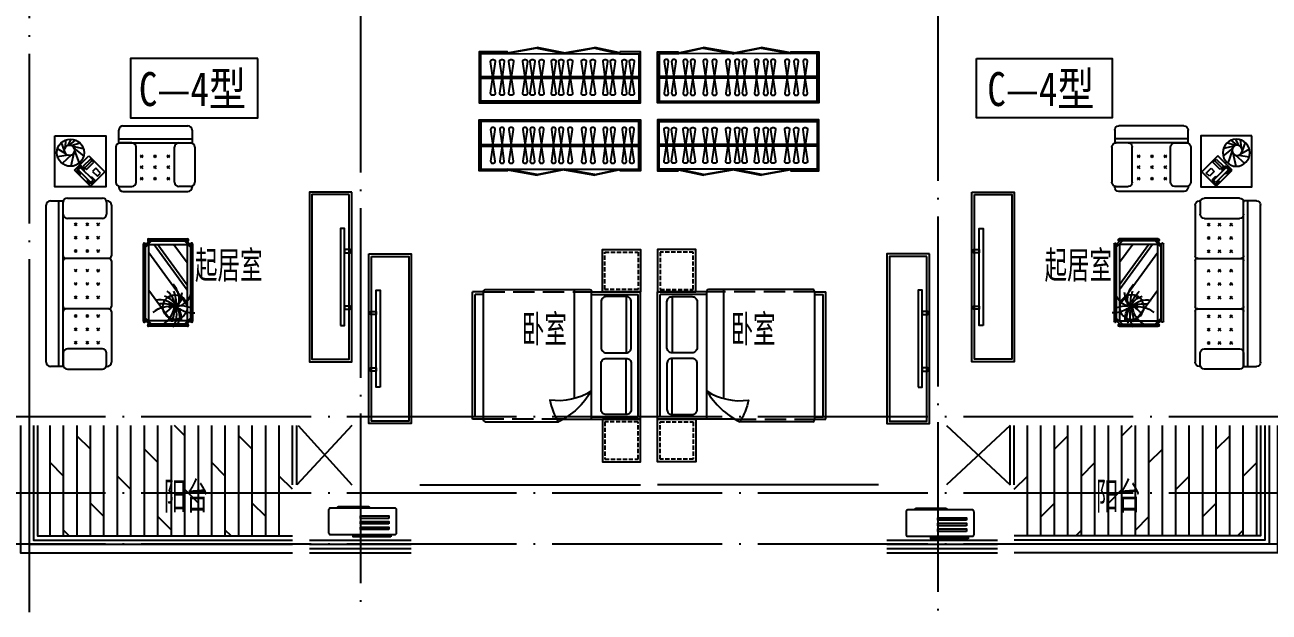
# Model space of a CAD drawing. Extents: x 921942 to 1159542, y -958603 to -790785.
# Drawn here: x 1003142 to 1017792, y -948837 to -941918 of the extents above; entities that cross this region are included whole.
import ezdxf

# ---------------------------------------------------------------- set-up
doc = ezdxf.new("R2010")
doc.units = 0
doc.header["$LTSCALE"] = 1000
doc.header["$MEASUREMENT"] = 0
doc.linetypes.add('DASH', pattern=[0.35, 0.25, -0.1])
doc.linetypes.add('DOTE', pattern=[2.42, 2, -0.2, 0.02, -0.2])
for name, color, linetype in [('BALCONY', 6, 'CONTINUOUS'), ('DOTE', 1, 'DOTE'), ('PUB_TEXT', 7, 'CONTINUOUS'), ('TT', 7, 'CONTINUOUS'), ('厨卫', 8, 'CONTINUOUS'), ('家具', 8, 'CONTINUOUS'), ('平面填充', 250, 'CONTINUOUS'), ('看线', 2, 'CONTINUOUS'), ('空调', 8, 'CONTINUOUS')]:
    doc.layers.add(name, color=color, linetype=linetype)
doc.styles.add('DIM_FONT', font='SIMPLEX', dxfattribs={"width": 0.7, "bigfont": 'GBCBIG'})
doc.styles.get("Standard").update_dxf_attribs({"font": 'GBENOR', "bigfont": 'GBCBIG'})
doc.styles.add('黑体', font='SIMHEI.TTF', dxfattribs={"width": 0.8})

# ---------------------------------------------------------------- blocks, each defined once
blk = doc.blocks.new('asfdfgfhfg')
at = {"layer": '家具'}
for p, q in [((-4, 1795), (759, 1795)), ((-54, 1595), (-54, 1745)), ((-54, 1645), (809, 1645)), ((809, 1745), (809, 1592)), ((-87, 1545), (-87, 1134)), ((-54, 1595), (809, 1595)), ((102, 1595), (-37, 1595)), ((152, 1134), (152, 1545)), ((602, 1134), (602, 1545)), ((652, 1595), (792, 1595)), ((842, 1545), (842, 1134)), ((-575, 1274), (-405, 1443)), ((-504, 1326), (-551, 1278)), ((-462, 1283), (-504, 1326)), ((-452, 1283), (-499, 1330)), ((-386, 1406), (-471, 1321)), ((-471, 1321), (-433, 1283)), ((-452, 1302), (-367, 1387)), ((-433, 1283), (-348, 1368)), ((-405, 1443), (-216, 1255)), ((-348, 1368), (-386, 1406)), ((198, 1453), (229, 1423)), ((229, 1453), (198, 1423)), ((198, 1326), (229, 1296)), ((229, 1326), (198, 1296)), ((356, 1453), (386, 1423)), ((386, 1453), (356, 1423)), ((356, 1326), (386, 1296)), ((386, 1326), (356, 1296)), ((514, 1453), (544, 1423)), ((544, 1453), (514, 1423)), ((514, 1326), (544, 1296)), ((544, 1326), (514, 1296)), ((-386, 1085), (-575, 1274)), ((-556, 1274), (-509, 1227)), ((-551, 1278), (-509, 1236)), ((-532, 1278), (-504, 1307)), ((-532, 1278), (-381, 1128)), ((-509, 1236), (-499, 1245)), ((-509, 1227), (-495, 1241)), ((-353, 1156), (-504, 1307)), ((-471, 1274), (-462, 1283)), ((-466, 1269), (-452, 1283)), ((-216, 1255), (-386, 1085)), ((-386, 1189), (-377, 1198)), ((-377, 1198), (-334, 1156)), ((-325, 1297), (-363, 1260)), ((-363, 1260), (-306, 1203)), ((-268, 1241), (-325, 1297)), ((-306, 1203), (-268, 1241)), ((198, 1189), (229, 1159)), ((229, 1189), (198, 1159)), ((386, 1189), (356, 1159)), ((356, 1189), (386, 1159)), ((514, 1189), (544, 1159)), ((544, 1189), (514, 1159)), ((-424, 1151), (-414, 1161)), ((-381, 1109), (-424, 1151)), ((-334, 1156), (-381, 1109)), ((-381, 1128), (-353, 1156)), ((-54, 1084), (-54, 1075)), ((-37, 1084), (102, 1084)), ((792, 1084), (652, 1084)), ((809, 1084), (809, 1075)), ((-859, 912), (-706, 912)), ((-759, -1038), (-759, 912)), ((-709, -1038), (-709, 912)), ((-709, 755), (-709, 896)), ((-659, 946), (-247, 946)), ((-197, 912), (-189, 912)), ((-197, 896), (-197, 755)), ((-4, 1025), (759, 1025)), ((-909, -988), (-909, 862)), ((-139, 862), (-139, 264)), ((-247, 705), (-659, 705)), ((-546, 651), (-576, 620)), ((-546, 620), (-576, 651)), ((-409, 651), (-439, 620)), ((-409, 620), (-439, 651)), ((-282, 651), (-312, 620)), ((-282, 620), (-312, 651)), ((-546, 463), (-576, 493)), ((-546, 493), (-576, 463)), ((-409, 493), (-439, 463)), ((-409, 463), (-439, 493)), ((-282, 493), (-312, 463)), ((-282, 463), (-312, 493)), ((261, 368), (333, 440)), ((261, 396), (305, 440)), ((287, 455), (287, 450)), ((297, 465), (756, 465)), ((297, 440), (756, 440)), ((791, 368), (719, 440)), ((791, 396), (747, 440)), ((766, 455), (766, 450)), ((-546, 335), (-576, 305)), ((-546, 305), (-576, 335)), ((-409, 335), (-439, 305)), ((-409, 305), (-439, 335)), ((-282, 335), (-312, 305)), ((-282, 305), (-312, 335)), ((236, -505), (236, 404)), ((246, 414), (251, 414)), ((261, -505), (261, 404)), ((301, 305), (751, -315)), ((364, 400), (751, -134)), ((407, 400), (751, -75)), ((595, 400), (751, 185)), ((791, 404), (791, -505)), ((806, 414), (801, 414)), ((816, 404), (816, -505)), ((-169, 235), (-679, 235)), ((-139, 206), (-139, -332)), ((-546, 75), (-576, 105)), ((-546, 105), (-576, 75)), ((-409, 75), (-439, 105)), ((-409, 105), (-439, 75)), ((-282, 75), (-312, 105)), ((-282, 105), (-312, 75)), ((-546, -52), (-576, -82)), ((-546, -82), (-576, -52)), ((-409, -82), (-439, -52)), ((-409, -52), (-439, -82)), ((-282, -82), (-312, -52)), ((-282, -52), (-312, -82)), ((301, -138), (565, -500)), ((-546, -240), (-576, -210)), ((-546, -210), (-576, -240)), ((-409, -240), (-439, -210)), ((-409, -210), (-439, -240)), ((-282, -240), (-312, -210)), ((-282, -210), (-312, -240)), ((-169, -361), (-679, -361)), ((-546, -431), (-576, -461)), ((-546, -461), (-576, -431)), ((-409, -431), (-439, -461)), ((-409, -461), (-439, -431)), ((-282, -431), (-312, -461)), ((-282, -461), (-312, -431)), ((-139, -390), (-139, -988)), ((246, -515), (251, -515)), ((261, -468), (333, -540)), ((261, -496), (305, -540)), ((287, -555), (287, -550)), ((756, -540), (297, -540)), ((756, -565), (297, -565)), ((791, -468), (719, -540)), ((791, -496), (747, -540)), ((766, -555), (766, -550)), ((806, -515), (801, -515)), ((-546, -619), (-576, -588)), ((-546, -588), (-576, -619)), ((-409, -588), (-439, -619)), ((-409, -619), (-439, -588)), ((-282, -588), (-312, -619)), ((-282, -619), (-312, -588)), ((-247, -831), (-659, -831)), ((-546, -746), (-576, -776)), ((-546, -776), (-576, -746)), ((-409, -746), (-439, -776)), ((-409, -776), (-439, -746)), ((-282, -746), (-312, -776)), ((-282, -776), (-312, -746)), ((-709, -881), (-709, -1021)), ((-197, -1021), (-197, -881)), ((-709, -1038), (-859, -1038)), ((-659, -1071), (-247, -1071)), ((-197, -1038), (-189, -1038))]:
    blk.add_line(p, q, dxfattribs=at)
at = {"layer": '家具', "color": 6}
for p, q in [((-683, 1543), (-673, 1632)), ((-651, 1566), (-616, 1640)), ((-632, 1568), (-564, 1629)), ((-677, 1466), (-777, 1525)), ((-694, 1502), (-729, 1600)), ((-583, 1478), (-618, 1320)), ((-611, 1564), (-511, 1595)), ((-598, 1556), (-471, 1530)), ((-581, 1533), (-467, 1445)), ((-575, 1501), (-521, 1357)), ((-649, 1450), (-776, 1433)), ((-609, 1454), (-722, 1355))]:
    blk.add_line(p, q, dxfattribs=at)
at = {"layer": '家具'}
for points in [[(-805, 1679), (-205, 1679), (-205, 1079), (-805, 1079)], [(301, 400), (751, 400), (751, -500), (301, -500)]]:
    blk.add_lwpolyline(points, close=True, dxfattribs=at)
at = {"layer": '家具', "color": 3, "const_width": 12}
for points in [[(484, -251, 1), (484, -263, 1)], [(540, -295, 1), (540, -307, 1)], [(547, -221, 1), (547, -233, 1)], [(643, -155, 1), (643, -167, 1)], [(649, -284, 1), (649, -296, 1)], [(672, -257, 1), (672, -269, 1)], [(415, -356, 1), (415, -368, 1)], [(540, -336, 1), (540, -348, 1)], [(597, -328, 1), (597, -340, 1)], [(606, -309, 1), (606, -321, 1)], [(610, -339, 1), (610, -351, 1)], [(616, -325, 1), (616, -337, 1)], [(629, -320, 1), (629, -332, 1)], [(686, -441, 1), (686, -453, 1)], [(550, -449, 1), (550, -461, 1)], [(613, -518, 1), (613, -530, 1)]]:
    blk.add_lwpolyline(points, format="xyb", close=True, dxfattribs=at)
at = {"layer": '家具', "color": 6}
for centre, radius in [((-623, 1480), 160), ((-634, 1508), 60)]:
    blk.add_circle(centre, radius, dxfattribs=at)
at = {"layer": '家具'}
blk.add_circle((609, -339), 144, dxfattribs=at)
for centre, radius, start, end in [((-4, 1745), 50, 90, 180), ((759, 1745), 50, 0, 90), ((-37, 1545), 50, 90, 180), ((102, 1545), 50, 0, 90), ((652, 1545), 50, 90, 180), ((792, 1545), 50, 0, 90), ((-37, 1134), 50, 180, 270), ((-4, 1075), 50, 180, 270), ((102, 1134), 50, 270, 0), ((652, 1134), 50, 180, 270), ((759, 1075), 50, 270, 0), ((792, 1134), 50, 270, 0), ((-859, 862), 50, 90, 180), ((-659, 896), 50, 90, 180), ((-247, 896), 50, 0, 90), ((-189, 862), 50, 0, 90), ((-659, 755), 50, 180, 270), ((-247, 755), 50, 270, 0), ((297, 455), 10, 90, 180), ((297, 450), 10, 180, 270), ((756, 455), 10, 0, 90), ((756, 450), 10, 270, 0), ((246, 404), 10, 90, 180), ((251, 404), 10, 0, 90), ((801, 404), 10, 90, 180), ((806, 404), 10, 0, 90), ((-679, 265), 30, 180, 270), ((-679, 205), 30, 90, 180), ((-169, 265), 30, 270, 0), ((-169, 205), 30, 0, 90), ((-679, -331), 30, 180, 270), ((-679, -391), 30, 90, 180), ((-169, -331), 30, 270, 0), ((-169, -391), 30, 0, 90), ((246, -505), 10, 180, 270), ((251, -505), 10, 270, 0), ((297, -550), 10, 90, 180), ((297, -555), 10, 180, 270), ((756, -550), 10, 0, 90), ((756, -555), 10, 270, 0), ((801, -505), 10, 180, 270), ((806, -505), 10, 270, 0), ((-659, -881), 50, 90, 180), ((-247, -881), 50, 0, 90), ((-859, -988), 50, 180, 270), ((-659, -1021), 50, 180, 270), ((-247, -1021), 50, 270, 0), ((-189, -988), 50, 270, 0)]:
    blk.add_arc(centre, radius, start, end, dxfattribs=at)
at = {"layer": '家具', "color": 3}
for centre, radius, start, end in [((366, -260), 293, 348.5516, 40.9815), ((424, -513), 260, 44.4861, 99.3762), ((439, -395), 190, 24.0956, 76.2953), ((329, -375), 291, 13.0452, 49.7766), ((121, -311), 502, 358.3286, 18.729), ((565, -207), 126, 298.8901, 348.4579), ((435, -141), 259, 318.7581, 353.8624), ((606, -140), 193, 276.9904, 348.0284), ((550, -656), 325, 81.2496, 128.2333), ((461, -645), 346, 65.0888, 95.9637), ((315, -300), 287, 301.315, 352.1378), ((-633, 982), 1790, 309.0488, 312.6799), ((-32, -299), 642, 340.5249, 357.8244), ((395, -436), 234, 323.3231, 25.7633), ((1027, 363), 810, 238.9873, 250.361), ((496, -453), 169, 332.9909, 45.9102), ((453, -480), 233, 355.8741, 36.9558), ((648, -813), 490, 73.8561, 89.1105), ((816, -188), 219, 252.9456, 276.4814)]:
    blk.add_arc(centre, radius, start, end, dxfattribs=at)
at = {"layer": '家具', "style": 'DIM_FONT', "width": 0.8, "flags": 9}
for tag, p, rotation in [('YSIZE', (377, 1795), 180), ('XSIZE', (377, 1795), 180), ('YSIZE', (-909, -63), 270), ('XSIZE', (-909, -63), 270)]:
    blk.add_attdef(tag, p, '', height=0.5, rotation=rotation, dxfattribs=at)
blk = doc.blocks.new('A$C2FB07499')
at = {"layer": '家具', "ltscale": 0.5}
blk.add_lwpolyline([(500, 0), (0, 0), (0, 2000), (500, 2000)], close=True, dxfattribs=at)
at = {"layer": '家具', "color": 251, "ltscale": 40}
for points in [[(470, 30), (30, 30), (30, 1970), (470, 1970)], [(368, 1572), (415, 1572), (415, 428), (368, 428)], [(415, 1381), (480, 1381), (480, 1343), (415, 1343)], [(415, 717), (480, 717), (480, 679), (415, 679)]]:
    blk.add_lwpolyline(points, close=True, dxfattribs=at)
blk = doc.blocks.new('dgfgf')
at = {"layer": '家具'}
blk.add_lwpolyline([(7597, -62676), (7147, -62676), (7147, -63176), (7597, -63176), (7597, -62676), (7517, -62676)], dxfattribs=at)
at = {"layer": '家具', "color": 251, "linetype": 'DASH', "ltscale": 0.2}
blk.add_lwpolyline([(7567, -62706), (7177, -62706), (7177, -63146), (7567, -63146)], close=True, dxfattribs=at)
blk = doc.blocks.new('A$C72813290')
at = {"layer": '家具'}
for p, q in [((579, 2000), (0, 2000)), ((0, 500), (0, 2000)), ((30, 530), (30, 1970)), ((579, 1970), (30, 1970)), ((170, 1945), (170, 1283)), ((579, 500), (579, 2010)), ((1830, 2030), (599, 2030)), ((779, 753), (779, 2030)), ((1850, 500), (1850, 2000)), ((1850, 2000), (1980, 2000)), ((1850, 1970), (1950, 1970)), ((1950, 530), (1950, 1970)), ((1980, 500), (1980, 2000)), ((170, 555), (170, 1217)), ((912, 500), (0, 500)), ((579, 530), (30, 530)), ((1830, 470), (967, 470)), ((1850, 530), (1950, 530)), ((1850, 500), (1980, 500))]:
    blk.add_line(p, q, dxfattribs=at)
at = {"layer": '家具', "linetype": 'DASH'}
for p, q in [((1850, 2000), (579, 2000)), ((912, 500), (1850, 500))]:
    blk.add_line(p, q, dxfattribs=at)
at = {"layer": '家具'}
for points in [[(170, 1945), (405, 1945, -0.414214), (465, 1885), (465, 1343, -0.414214), (405, 1283), (170, 1283, -0.414214), (110, 1343), (110, 1885, -0.414214)], [(170, 555), (405, 555, 0.414214), (465, 615), (465, 1157, 0.414214), (405, 1217), (170, 1217, 0.414214), (110, 1157), (110, 615, 0.414214)]]:
    blk.add_lwpolyline(points, format="xyb", close=True, dxfattribs=at)
blk.add_lwpolyline([(579, 833, 0.180302), (1071, 725, -0.088637), (967, 470, 28871.271551)], format="xyb", dxfattribs=at)
for centre, radius, start, end in [((599, 2010), 20, 90, 180), ((1819, 2001), 30.7, 357.6884, 69.6917), ((1392, 1313), 944, 210.6075, 243.2773), ((1819, 499), 30.7, 290.3566, 2.3152)]:
    blk.add_arc(centre, radius, start, end, dxfattribs=at)
blk.add_blockref('dgfgf', (-7147, 65176), dxfattribs=at)
at = {"layer": '家具', "xscale": -1, "rotation": 180}
blk.add_blockref('dgfgf', (-7147, -62676), dxfattribs=at)
blk = doc.blocks.new('空调机')
at = {"layer": '空调', "color": 8}
for p, q in [((2416486, -275315), (2416486, -275325)), ((2416849, -275305), (2416496, -275305)), ((2416859, -275325), (2416859, -275315))]:
    blk.add_line(p, q, dxfattribs=at)
blk.add_lwpolyline([(2416186, -275325), (2416946, -275325, -0.414214), (2416966, -275345), (2416966, -275615, -0.414214), (2416946, -275635), (2416186, -275635, -0.414214), (2416166, -275615), (2416166, -275345, -0.414214)], format="xyb", close=True, dxfattribs=at)
for points in [[(2416256, -275445), (2416592, -275445), (2416592, -275416), (2416256, -275416)], [(2416256, -275511), (2416592, -275511), (2416592, -275482), (2416256, -275482)], [(2416256, -275577), (2416592, -275577), (2416592, -275548), (2416256, -275548)], [(2416235, -275664), (2416675, -275664), (2416675, -275649), (2416235, -275649)]]:
    blk.add_lwpolyline(points, close=True, dxfattribs=at)
for centre, start, end in [((2416496, -275315), 90, 180), ((2416849, -275315), 0, 90)]:
    blk.add_arc(centre, 10, start, end, dxfattribs=at)

msp = doc.modelspace()

# ---------------------------------------------------------------- hatches: boundary and pattern name
at = {"layer": '平面填充'}
h = msp.add_hatch(dxfattribs=at)
h.set_pattern_fill('DOLMIT', color=256, scale=200, angle=90, style=0)
h.set_pattern_definition([(90, (347965.86, -427492.38), (-158.748412, 1e-14), []), (135, (347965.86, -427492.38), (-317.4966, -317.4966), [224.50425, -449.008])])
h.paths.add_polyline_path([(1006292, -947337), (1006292, -946637), (1003292, -946637), (1003292, -947337)])
h.paths.add_polyline_path([(1006292, -947937), (1006292, -947337), (1003292, -947337), (1003292, -947937)])
h = msp.add_hatch(dxfattribs=at)
h.set_pattern_fill('DOLMIT', color=256, scale=200, angle=90, style=0)
h.set_pattern_definition([(90, (1673117.95, -427492.38), (158.748412, 3e-10), []), (45, (1673117.95, -427492.38), (317.4966, -317.4966), [224.50425, -449.008])])
h.paths.add_polyline_path([(1014792, -947337), (1014792, -947937), (1017792, -947937), (1017792, -947337)])
h.paths.add_polyline_path([(1014792, -946637), (1014792, -947337), (1017792, -947337), (1017792, -946637)])

# ---------------------------------------------------------------- linework, layer by layer
at = {"layer": 'BALCONY', "color": 8}
for p, q in [((1006492, -947987), (1007692, -947987)), ((1013292, -947987), (1014592, -947987)), ((1006492, -948137), (1007692, -948137)), ((1013292, -948137), (1014592, -948137))]:
    msp.add_line(p, q, dxfattribs=at)
at = {"layer": 'BALCONY'}
for p, q in [((1006492, -948037), (1007692, -948037)), ((1006492, -948087), (1007692, -948087)), ((1013292, -948037), (1014592, -948037)), ((1013292, -948087), (1014592, -948087))]:
    msp.add_line(p, q, dxfattribs=at)
at = {"layer": 'BALCONY', "color": 8}
for points in [[(1003092, -946637), (1003092, -948137), (1006292, -948137)], [(1003292, -946637), (1003292, -947937), (1006292, -947937)], [(1017692, -946637), (1017692, -947937), (1014792, -947937)], [(1017892, -946637), (1017892, -948137), (1014792, -948137)]]:
    msp.add_lwpolyline(points, dxfattribs=at)
at = {"layer": 'BALCONY'}
for points in [[(1003192, -946637), (1003192, -948037), (1006292, -948037)], [(1003242, -946637), (1003242, -947987), (1006292, -947987)], [(1017742, -946637), (1017742, -947987), (1014792, -947987)], [(1017792, -946637), (1017792, -948037), (1014792, -948037)]]:
    msp.add_lwpolyline(points, dxfattribs=at)
at = {"layer": 'DOTE', "linetype": 'DOTE'}
for p, q in [((1003192, -927737), (1003192, -948837)), ((1007092, -939237), (1007092, -948837)), ((1013892, -939337), (1013892, -948837)), ((1028292, -946537), (991392, -946537)), ((1028292, -947437), (991392, -947437)), ((1028292, -948037), (991392, -948037))]:
    msp.add_line(p, q, dxfattribs=at)
at = {"layer": 'PUB_TEXT'}
for points in [[(1005885, -942312), (1004385, -942312), (1004385, -943012), (1005885, -943012)], [(1014345, -942312), (1015945, -942312), (1015945, -943012), (1014345, -943012)]]:
    msp.add_lwpolyline(points, close=True, dxfattribs=at)
at = {"layer": '家具'}
for p, q in [((1010147, -942257), (1010147, -942237)), ((1010837, -942257), (1010837, -942237)), ((1010147, -943617), (1010147, -943637)), ((1010837, -943617), (1010837, -943637)), ((1006292, -947337), (1006292, -946637)), ((1006342, -947337), (1006342, -946637)), ((1006992, -946637), (1006342, -947337)), ((1006360, -946637), (1006992, -947337)), ((1014742, -946637), (1013992, -947337)), ((1013992, -946637), (1014742, -947337)), ((1014742, -947337), (1014742, -946637)), ((1014792, -947337), (1014792, -946637))]:
    msp.add_line(p, q, dxfattribs=at)
at = {"layer": '家具', "color": 8}
for p, q in [((1008512, -942526), (1010372, -942527)), ((1008512, -942546), (1010372, -942547)), ((1012472, -942526), (1010612, -942527)), ((1012472, -942546), (1010612, -942547)), ((1008512, -943327), (1010372, -943327)), ((1008512, -943347), (1010372, -943347)), ((1012472, -943327), (1010612, -943327)), ((1012472, -943347), (1010612, -943347))]:
    msp.add_line(p, q, dxfattribs=at)
at = {"layer": '家具'}
for points in [[(1008823, -942256), (1008823, -942236), (1008492, -942236), (1008492, -942836), (1010392, -942837), (1010392, -942237), (1010147, -942237)], [(1008824, -942256), (1010147, -942257), (1010372, -942257), (1010372, -942817), (1008512, -942816), (1008512, -942256), (1008824, -942256)], [(1012161, -942256), (1012161, -942236), (1012492, -942236), (1012492, -942836), (1010592, -942837), (1010592, -942237), (1010837, -942237)], [(1012160, -942256), (1010837, -942257), (1010612, -942257), (1010612, -942817), (1012472, -942816), (1012472, -942256), (1012160, -942256)], [(1008823, -943617), (1008823, -943637), (1008492, -943637), (1008492, -943037), (1010392, -943037), (1010392, -943637), (1010147, -943637)], [(1008824, -943617), (1010147, -943617), (1010372, -943617), (1010372, -943057), (1008512, -943057), (1008512, -943617), (1008824, -943617)], [(1012161, -943617), (1012161, -943637), (1012492, -943637), (1012492, -943037), (1010592, -943037), (1010592, -943637), (1010837, -943637)], [(1012160, -943617), (1010837, -943617), (1010612, -943617), (1010612, -943057), (1012472, -943057), (1012472, -943617), (1012160, -943617)]]:
    msp.add_lwpolyline(points, dxfattribs=at)
for points in [[(1008825, -942247), (1009172, -942183), (1009174, -942193), (1008826, -942256)], [(1009489, -942247), (1009172, -942183), (1009170, -942193), (1009487, -942256)], [(1009491, -942247), (1009853, -942184), (1009854, -942193), (1009492, -942257)], [(1010147, -942247), (1009853, -942184), (1009851, -942193), (1010145, -942257)], [(1010837, -942247), (1011131, -942184), (1011133, -942193), (1010839, -942257)], [(1011493, -942247), (1011131, -942184), (1011129, -942193), (1011491, -942257)], [(1011495, -942247), (1011812, -942183), (1011814, -942193), (1011497, -942256)], [(1012159, -942247), (1011812, -942183), (1011810, -942193), (1012157, -942256)], [(1008825, -943627), (1009172, -943690), (1009174, -943680), (1008826, -943617)], [(1009489, -943627), (1009172, -943690), (1009170, -943680), (1009487, -943617)], [(1009491, -943627), (1009853, -943690), (1009854, -943680), (1009492, -943617)], [(1010147, -943627), (1009853, -943690), (1009851, -943680), (1010145, -943617)], [(1010837, -943627), (1011131, -943690), (1011133, -943680), (1010839, -943617)], [(1011493, -943627), (1011131, -943690), (1011129, -943680), (1011491, -943617)], [(1011495, -943627), (1011812, -943690), (1011814, -943680), (1011497, -943617)], [(1012159, -943627), (1011812, -943690), (1011810, -943680), (1012157, -943617)]]:
    msp.add_lwpolyline(points, close=True, dxfattribs=at)
at = {"layer": '家具', "color": 8}
for points in [[(1008626, -942723), (1008653, -942536), (1008626, -942349, -0.459921), (1008646, -942326), (1008661, -942326, -0.459921), (1008680, -942349), (1008653, -942536), (1008680, -942723, -0.459921), (1008661, -942746), (1008646, -942746, -0.459921)], [(1008733, -942723), (1008760, -942536), (1008733, -942349, -0.459921), (1008753, -942326), (1008767, -942326, -0.459921), (1008787, -942349), (1008760, -942536), (1008787, -942723, -0.459921), (1008767, -942746), (1008753, -942746, -0.459921)], [(1008840, -942723), (1008867, -942536), (1008840, -942349, -0.459921), (1008860, -942326), (1008874, -942326, -0.459921), (1008894, -942349), (1008867, -942536), (1008894, -942723, -0.459921), (1008874, -942746), (1008860, -942746, -0.459921)], [(1009004, -942723), (1009031, -942536), (1009004, -942349, -0.459921), (1009023, -942326), (1009038, -942326, -0.459921), (1009058, -942349), (1009031, -942536), (1009058, -942723, -0.459921), (1009038, -942746), (1009023, -942746, -0.459921)], [(1009092, -942723), (1009119, -942536), (1009092, -942349, -0.459921), (1009112, -942326), (1009126, -942326, -0.459921), (1009146, -942349), (1009119, -942536), (1009146, -942723, -0.459921), (1009126, -942746), (1009112, -942746, -0.459921)], [(1009199, -942723), (1009226, -942536), (1009199, -942349, -0.459921), (1009219, -942326), (1009233, -942326, -0.459921), (1009253, -942349), (1009226, -942536), (1009253, -942723, -0.459921), (1009233, -942746), (1009219, -942746, -0.459921)], [(1009341, -942723), (1009367, -942536), (1009341, -942349, -0.459921), (1009360, -942326), (1009375, -942326, -0.459921), (1009394, -942349), (1009367, -942536), (1009394, -942723, -0.459921), (1009375, -942746), (1009360, -942746, -0.459921)], [(1009429, -942723), (1009456, -942536), (1009429, -942349, -0.459921), (1009449, -942326), (1009463, -942326, -0.459921), (1009483, -942349), (1009456, -942536), (1009483, -942723, -0.459921), (1009463, -942746), (1009449, -942746, -0.459921)], [(1009536, -942723), (1009563, -942536), (1009536, -942349, -0.459921), (1009555, -942326), (1009570, -942326, -0.459921), (1009590, -942349), (1009563, -942536), (1009590, -942723, -0.459921), (1009570, -942746), (1009555, -942746, -0.459921)], [(1009696, -942723), (1009723, -942536), (1009696, -942349, -0.459921), (1009716, -942326), (1009730, -942326, -0.459921), (1009750, -942349), (1009723, -942536), (1009750, -942723, -0.459921), (1009730, -942746), (1009716, -942746, -0.459921)], [(1009802, -942723), (1009829, -942536), (1009802, -942349, -0.459921), (1009822, -942326), (1009837, -942326, -0.459921), (1009856, -942349), (1009829, -942536), (1009856, -942723, -0.459921), (1009837, -942746), (1009822, -942746, -0.459921)], [(1009949, -942723), (1009976, -942536), (1009949, -942349, -0.459921), (1009969, -942326), (1009984, -942326, -0.459921), (1010003, -942349), (1009976, -942536), (1010003, -942723, -0.459921), (1009984, -942746), (1009969, -942746, -0.459921)], [(1010038, -942723), (1010065, -942536), (1010038, -942349, -0.459921), (1010058, -942326), (1010072, -942326, -0.459921), (1010092, -942349), (1010065, -942536), (1010092, -942723, -0.459921), (1010072, -942746), (1010058, -942746, -0.459921)], [(1010173, -942723), (1010200, -942536), (1010173, -942349, -0.459921), (1010193, -942326), (1010207, -942326, -0.459921), (1010227, -942349), (1010200, -942536), (1010227, -942723, -0.459921), (1010207, -942746), (1010193, -942746, -0.459921)], [(1010262, -942723), (1010288, -942536), (1010262, -942349, -0.459921), (1010281, -942326), (1010296, -942326, -0.459921), (1010315, -942349), (1010288, -942536), (1010315, -942723, -0.459921), (1010296, -942746), (1010281, -942746, -0.459921)], [(1010722, -942723), (1010695, -942536), (1010722, -942349, 0.459921), (1010703, -942326), (1010688, -942326, 0.459921), (1010668, -942349), (1010695, -942536), (1010668, -942723, 0.459921), (1010688, -942746), (1010703, -942746, 0.459921)], [(1010811, -942723), (1010784, -942536), (1010811, -942349, 0.459921), (1010791, -942326), (1010777, -942326, 0.459921), (1010757, -942349), (1010784, -942536), (1010757, -942723, 0.459921), (1010777, -942746), (1010791, -942746, 0.459921)], [(1010946, -942723), (1010919, -942536), (1010946, -942349, 0.459921), (1010926, -942326), (1010912, -942326, 0.459921), (1010892, -942349), (1010919, -942536), (1010892, -942723, 0.459921), (1010912, -942746), (1010926, -942746, 0.459921)], [(1011034, -942723), (1011007, -942536), (1011034, -942349, 0.459921), (1011015, -942326), (1011000, -942326, 0.459921), (1010980, -942349), (1011007, -942536), (1010980, -942723, 0.459921), (1011000, -942746), (1011015, -942746, 0.459921)], [(1011181, -942723), (1011154, -942536), (1011181, -942349, 0.459921), (1011162, -942326), (1011147, -942326, 0.459921), (1011127, -942349), (1011154, -942536), (1011127, -942723, 0.459921), (1011147, -942746), (1011162, -942746, 0.459921)], [(1011288, -942723), (1011261, -942536), (1011288, -942349, 0.459921), (1011268, -942326), (1011254, -942326, 0.459921), (1011234, -942349), (1011261, -942536), (1011234, -942723, 0.459921), (1011254, -942746), (1011268, -942746, 0.459921)], [(1011448, -942723), (1011421, -942536), (1011448, -942349, 0.459921), (1011428, -942326), (1011414, -942326, 0.459921), (1011394, -942349), (1011421, -942536), (1011394, -942723, 0.459921), (1011414, -942746), (1011428, -942746, 0.459921)], [(1011555, -942723), (1011528, -942536), (1011555, -942349, 0.459921), (1011535, -942326), (1011521, -942326, 0.459921), (1011501, -942349), (1011528, -942536), (1011501, -942723, 0.459921), (1011521, -942746), (1011535, -942746, 0.459921)], [(1011643, -942723), (1011616, -942536), (1011643, -942349, 0.459921), (1011623, -942326), (1011609, -942326, 0.459921), (1011589, -942349), (1011616, -942536), (1011589, -942723, 0.459921), (1011609, -942746), (1011623, -942746, 0.459921)], [(1011785, -942723), (1011758, -942536), (1011785, -942349, 0.459921), (1011765, -942326), (1011751, -942326, 0.459921), (1011731, -942349), (1011758, -942536), (1011731, -942723, 0.459921), (1011751, -942746), (1011765, -942746, 0.459921)], [(1011892, -942723), (1011865, -942536), (1011892, -942349, 0.459921), (1011872, -942326), (1011858, -942326, 0.459921), (1011838, -942349), (1011865, -942536), (1011838, -942723, 0.459921), (1011858, -942746), (1011872, -942746, 0.459921)], [(1011980, -942723), (1011953, -942536), (1011980, -942349, 0.459921), (1011960, -942326), (1011946, -942326, 0.459921), (1011926, -942349), (1011953, -942536), (1011926, -942723, 0.459921), (1011946, -942746), (1011960, -942746, 0.459921)], [(1012144, -942723), (1012117, -942536), (1012144, -942349, 0.459921), (1012124, -942326), (1012110, -942326, 0.459921), (1012090, -942349), (1012117, -942536), (1012090, -942723, 0.459921), (1012110, -942746), (1012124, -942746, 0.459921)], [(1012251, -942723), (1012224, -942536), (1012251, -942349, 0.459921), (1012231, -942326), (1012217, -942326, 0.459921), (1012197, -942349), (1012224, -942536), (1012197, -942723, 0.459921), (1012217, -942746), (1012231, -942746, 0.459921)], [(1012357, -942723), (1012330, -942536), (1012357, -942349, 0.459921), (1012338, -942326), (1012323, -942326, 0.459921), (1012304, -942349), (1012330, -942536), (1012304, -942723, 0.459921), (1012323, -942746), (1012338, -942746, 0.459921)], [(1008626, -943150), (1008653, -943337), (1008626, -943524, 0.459921), (1008646, -943547), (1008661, -943547, 0.459921), (1008680, -943524), (1008653, -943337), (1008680, -943150, 0.459921), (1008661, -943127), (1008646, -943127, 0.459921)], [(1008733, -943150), (1008760, -943337), (1008733, -943524, 0.459921), (1008753, -943547), (1008767, -943547, 0.459921), (1008787, -943524), (1008760, -943337), (1008787, -943150, 0.459921), (1008767, -943127), (1008753, -943127, 0.459921)], [(1008840, -943150), (1008867, -943337), (1008840, -943524, 0.459921), (1008860, -943547), (1008874, -943547, 0.459921), (1008894, -943524), (1008867, -943337), (1008894, -943150, 0.459921), (1008874, -943127), (1008860, -943127, 0.459921)], [(1009004, -943150), (1009031, -943337), (1009004, -943524, 0.459921), (1009023, -943547), (1009038, -943547, 0.459921), (1009058, -943524), (1009031, -943337), (1009058, -943150, 0.459921), (1009038, -943127), (1009023, -943127, 0.459921)], [(1009092, -943150), (1009119, -943337), (1009092, -943524, 0.459921), (1009112, -943547), (1009126, -943547, 0.459921), (1009146, -943524), (1009119, -943337), (1009146, -943150, 0.459921), (1009126, -943127), (1009112, -943127, 0.459921)], [(1009199, -943150), (1009226, -943337), (1009199, -943524, 0.459921), (1009219, -943547), (1009233, -943547, 0.459921), (1009253, -943524), (1009226, -943337), (1009253, -943150, 0.459921), (1009233, -943127), (1009219, -943127, 0.459921)], [(1009341, -943150), (1009367, -943337), (1009341, -943524, 0.459921), (1009360, -943547), (1009375, -943547, 0.459921), (1009394, -943524), (1009367, -943337), (1009394, -943150, 0.459921), (1009375, -943127), (1009360, -943127, 0.459921)], [(1009429, -943150), (1009456, -943337), (1009429, -943524, 0.459921), (1009449, -943547), (1009463, -943547, 0.459921), (1009483, -943524), (1009456, -943337), (1009483, -943150, 0.459921), (1009463, -943127), (1009449, -943127, 0.459921)], [(1009536, -943150), (1009563, -943337), (1009536, -943524, 0.459921), (1009555, -943547), (1009570, -943547, 0.459921), (1009590, -943524), (1009563, -943337), (1009590, -943150, 0.459921), (1009570, -943127), (1009555, -943127, 0.459921)], [(1009696, -943150), (1009723, -943337), (1009696, -943524, 0.459921), (1009716, -943547), (1009730, -943547, 0.459921), (1009750, -943524), (1009723, -943337), (1009750, -943150, 0.459921), (1009730, -943127), (1009716, -943127, 0.459921)], [(1009802, -943150), (1009829, -943337), (1009802, -943524, 0.459921), (1009822, -943547), (1009837, -943547, 0.459921), (1009856, -943524), (1009829, -943337), (1009856, -943150, 0.459921), (1009837, -943127), (1009822, -943127, 0.459921)], [(1009949, -943150), (1009976, -943337), (1009949, -943524, 0.459921), (1009969, -943547), (1009984, -943547, 0.459921), (1010003, -943524), (1009976, -943337), (1010003, -943150, 0.459921), (1009984, -943127), (1009969, -943127, 0.459921)], [(1010038, -943150), (1010065, -943337), (1010038, -943524, 0.459921), (1010058, -943547), (1010072, -943547, 0.459921), (1010092, -943524), (1010065, -943337), (1010092, -943150, 0.459921), (1010072, -943127), (1010058, -943127, 0.459921)], [(1010173, -943150), (1010200, -943337), (1010173, -943524, 0.459921), (1010193, -943547), (1010207, -943547, 0.459921), (1010227, -943524), (1010200, -943337), (1010227, -943150, 0.459921), (1010207, -943127), (1010193, -943127, 0.459921)], [(1010262, -943150), (1010288, -943337), (1010262, -943524, 0.459921), (1010281, -943547), (1010296, -943547, 0.459921), (1010315, -943524), (1010288, -943337), (1010315, -943150, 0.459921), (1010296, -943127), (1010281, -943127, 0.459921)], [(1010722, -943150), (1010695, -943337), (1010722, -943524, -0.459921), (1010703, -943547), (1010688, -943547, -0.459921), (1010668, -943524), (1010695, -943337), (1010668, -943150, -0.459921), (1010688, -943127), (1010703, -943127, -0.459921)], [(1010811, -943150), (1010784, -943337), (1010811, -943524, -0.459921), (1010791, -943547), (1010777, -943547, -0.459921), (1010757, -943524), (1010784, -943337), (1010757, -943150, -0.459921), (1010777, -943127), (1010791, -943127, -0.459921)], [(1010946, -943150), (1010919, -943337), (1010946, -943524, -0.459921), (1010926, -943547), (1010912, -943547, -0.459921), (1010892, -943524), (1010919, -943337), (1010892, -943150, -0.459921), (1010912, -943127), (1010926, -943127, -0.459921)], [(1011034, -943150), (1011007, -943337), (1011034, -943524, -0.459921), (1011015, -943547), (1011000, -943547, -0.459921), (1010980, -943524), (1011007, -943337), (1010980, -943150, -0.459921), (1011000, -943127), (1011015, -943127, -0.459921)], [(1011181, -943150), (1011154, -943337), (1011181, -943524, -0.459921), (1011162, -943547), (1011147, -943547, -0.459921), (1011127, -943524), (1011154, -943337), (1011127, -943150, -0.459921), (1011147, -943127), (1011162, -943127, -0.459921)], [(1011288, -943150), (1011261, -943337), (1011288, -943524, -0.459921), (1011268, -943547), (1011254, -943547, -0.459921), (1011234, -943524), (1011261, -943337), (1011234, -943150, -0.459921), (1011254, -943127), (1011268, -943127, -0.459921)], [(1011448, -943150), (1011421, -943337), (1011448, -943524, -0.459921), (1011428, -943547), (1011414, -943547, -0.459921), (1011394, -943524), (1011421, -943337), (1011394, -943150, -0.459921), (1011414, -943127), (1011428, -943127, -0.459921)], [(1011555, -943150), (1011528, -943337), (1011555, -943524, -0.459921), (1011535, -943547), (1011521, -943547, -0.459921), (1011501, -943524), (1011528, -943337), (1011501, -943150, -0.459921), (1011521, -943127), (1011535, -943127, -0.459921)], [(1011643, -943150), (1011616, -943337), (1011643, -943524, -0.459921), (1011623, -943547), (1011609, -943547, -0.459921), (1011589, -943524), (1011616, -943337), (1011589, -943150, -0.459921), (1011609, -943127), (1011623, -943127, -0.459921)], [(1011785, -943150), (1011758, -943337), (1011785, -943524, -0.459921), (1011765, -943547), (1011751, -943547, -0.459921), (1011731, -943524), (1011758, -943337), (1011731, -943150, -0.459921), (1011751, -943127), (1011765, -943127, -0.459921)], [(1011892, -943150), (1011865, -943337), (1011892, -943524, -0.459921), (1011872, -943547), (1011858, -943547, -0.459921), (1011838, -943524), (1011865, -943337), (1011838, -943150, -0.459921), (1011858, -943127), (1011872, -943127, -0.459921)], [(1011980, -943150), (1011953, -943337), (1011980, -943524, -0.459921), (1011960, -943547), (1011946, -943547, -0.459921), (1011926, -943524), (1011953, -943337), (1011926, -943150, -0.459921), (1011946, -943127), (1011960, -943127, -0.459921)], [(1012144, -943150), (1012117, -943337), (1012144, -943524, -0.459921), (1012124, -943547), (1012110, -943547, -0.459921), (1012090, -943524), (1012117, -943337), (1012090, -943150, -0.459921), (1012110, -943127), (1012124, -943127, -0.459921)], [(1012251, -943150), (1012224, -943337), (1012251, -943524, -0.459921), (1012231, -943547), (1012217, -943547, -0.459921), (1012197, -943524), (1012224, -943337), (1012197, -943150, -0.459921), (1012217, -943127), (1012231, -943127, -0.459921)], [(1012357, -943150), (1012330, -943337), (1012357, -943524, -0.459921), (1012338, -943547), (1012323, -943547, -0.459921), (1012304, -943524), (1012330, -943337), (1012304, -943150, -0.459921), (1012323, -943127), (1012338, -943127, -0.459921)]]:
    msp.add_lwpolyline(points, format="xyb", close=True, dxfattribs=at)
at = {"layer": '看线'}
for p, q in [((1007792, -947337), (1010392, -947337)), ((1013192, -947337), (1010592, -947337))]:
    msp.add_line(p, q, dxfattribs=at)

# ---------------------------------------------------------------- block references
at = {"layer": '厨卫'}
msp.add_blockref('asfdfgfhfg', (1004301, -944904), dxfattribs=at)
at = {"layer": '厨卫', "xscale": -1}
msp.add_blockref('asfdfgfhfg', (1016783, -944904), dxfattribs=at)
at = {"layer": '家具', "xscale": -1}
for p, rotation in [((1006492, -943887), 179.9999999933299), ((1013292, -944615), 180)]:
    msp.add_blockref('A$C2FB07499', p, dxfattribs=dict(at, rotation=rotation))
at = {"layer": '家具'}
for p, rotation in [((1014792, -943887), 180.0000000066701), ((1007692, -944615), 180)]:
    msp.add_blockref('A$C2FB07499', p, dxfattribs=dict(at, rotation=rotation))
at = {"layer": '家具', "xscale": -1}
msp.add_blockref('A$C72813290', (1010392, -947064), dxfattribs=at)
at = {"layer": '家具'}
msp.add_blockref('A$C72813290', (1010592, -947064), dxfattribs=at)
at = {"layer": '空调', "xscale": -1}
for p in [(3423684, -672287), (3430484, -672308)]:
    msp.add_blockref('空调机', p, dxfattribs=at)

# ---------------------------------------------------------------- texts
at = {"layer": 'PUB_TEXT', "style": '黑体', "width": 0.8}
for p in [(1004484, -942874), (1014474, -942874)]:
    msp.add_text('C—4型', height=400, dxfattribs=at).set_placement(p)
at = {"layer": 'TT', "color": 0, "linetype": 'Continuous'}
for s, p in [('起居室', (1005145, -944944)), ('起居室', (1015148, -944944)), ('卧室', (1008993, -945696)), ('卧室', (1011452, -945696)), ('阳台', (1004776, -947664)), ('阳台', (1015753, -947664))]:
    msp.add_text(s, height=367.5, dxfattribs=at).set_placement(p)

doc.saveas('drawing.dxf')
